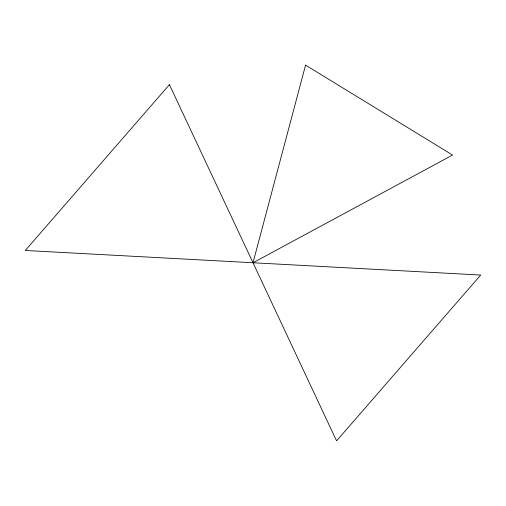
<?xml version="1.0" encoding="UTF-8"?>
<svg xmlns="http://www.w3.org/2000/svg" width="506" height="506" viewBox="0 0 506 506"><rect width="100%" height="100%" fill="white"/><g stroke="black" fill="none" stroke-linecap="round" stroke-linejoin="round"><path stroke-width="0.76" d="M305.573 65.135L253 262.759L452.566 155.051L305.573 65.135M169.421 84.647L25.3 250.464L480.7 275.049L336.579 440.865L169.421 84.647"/></g></svg>
